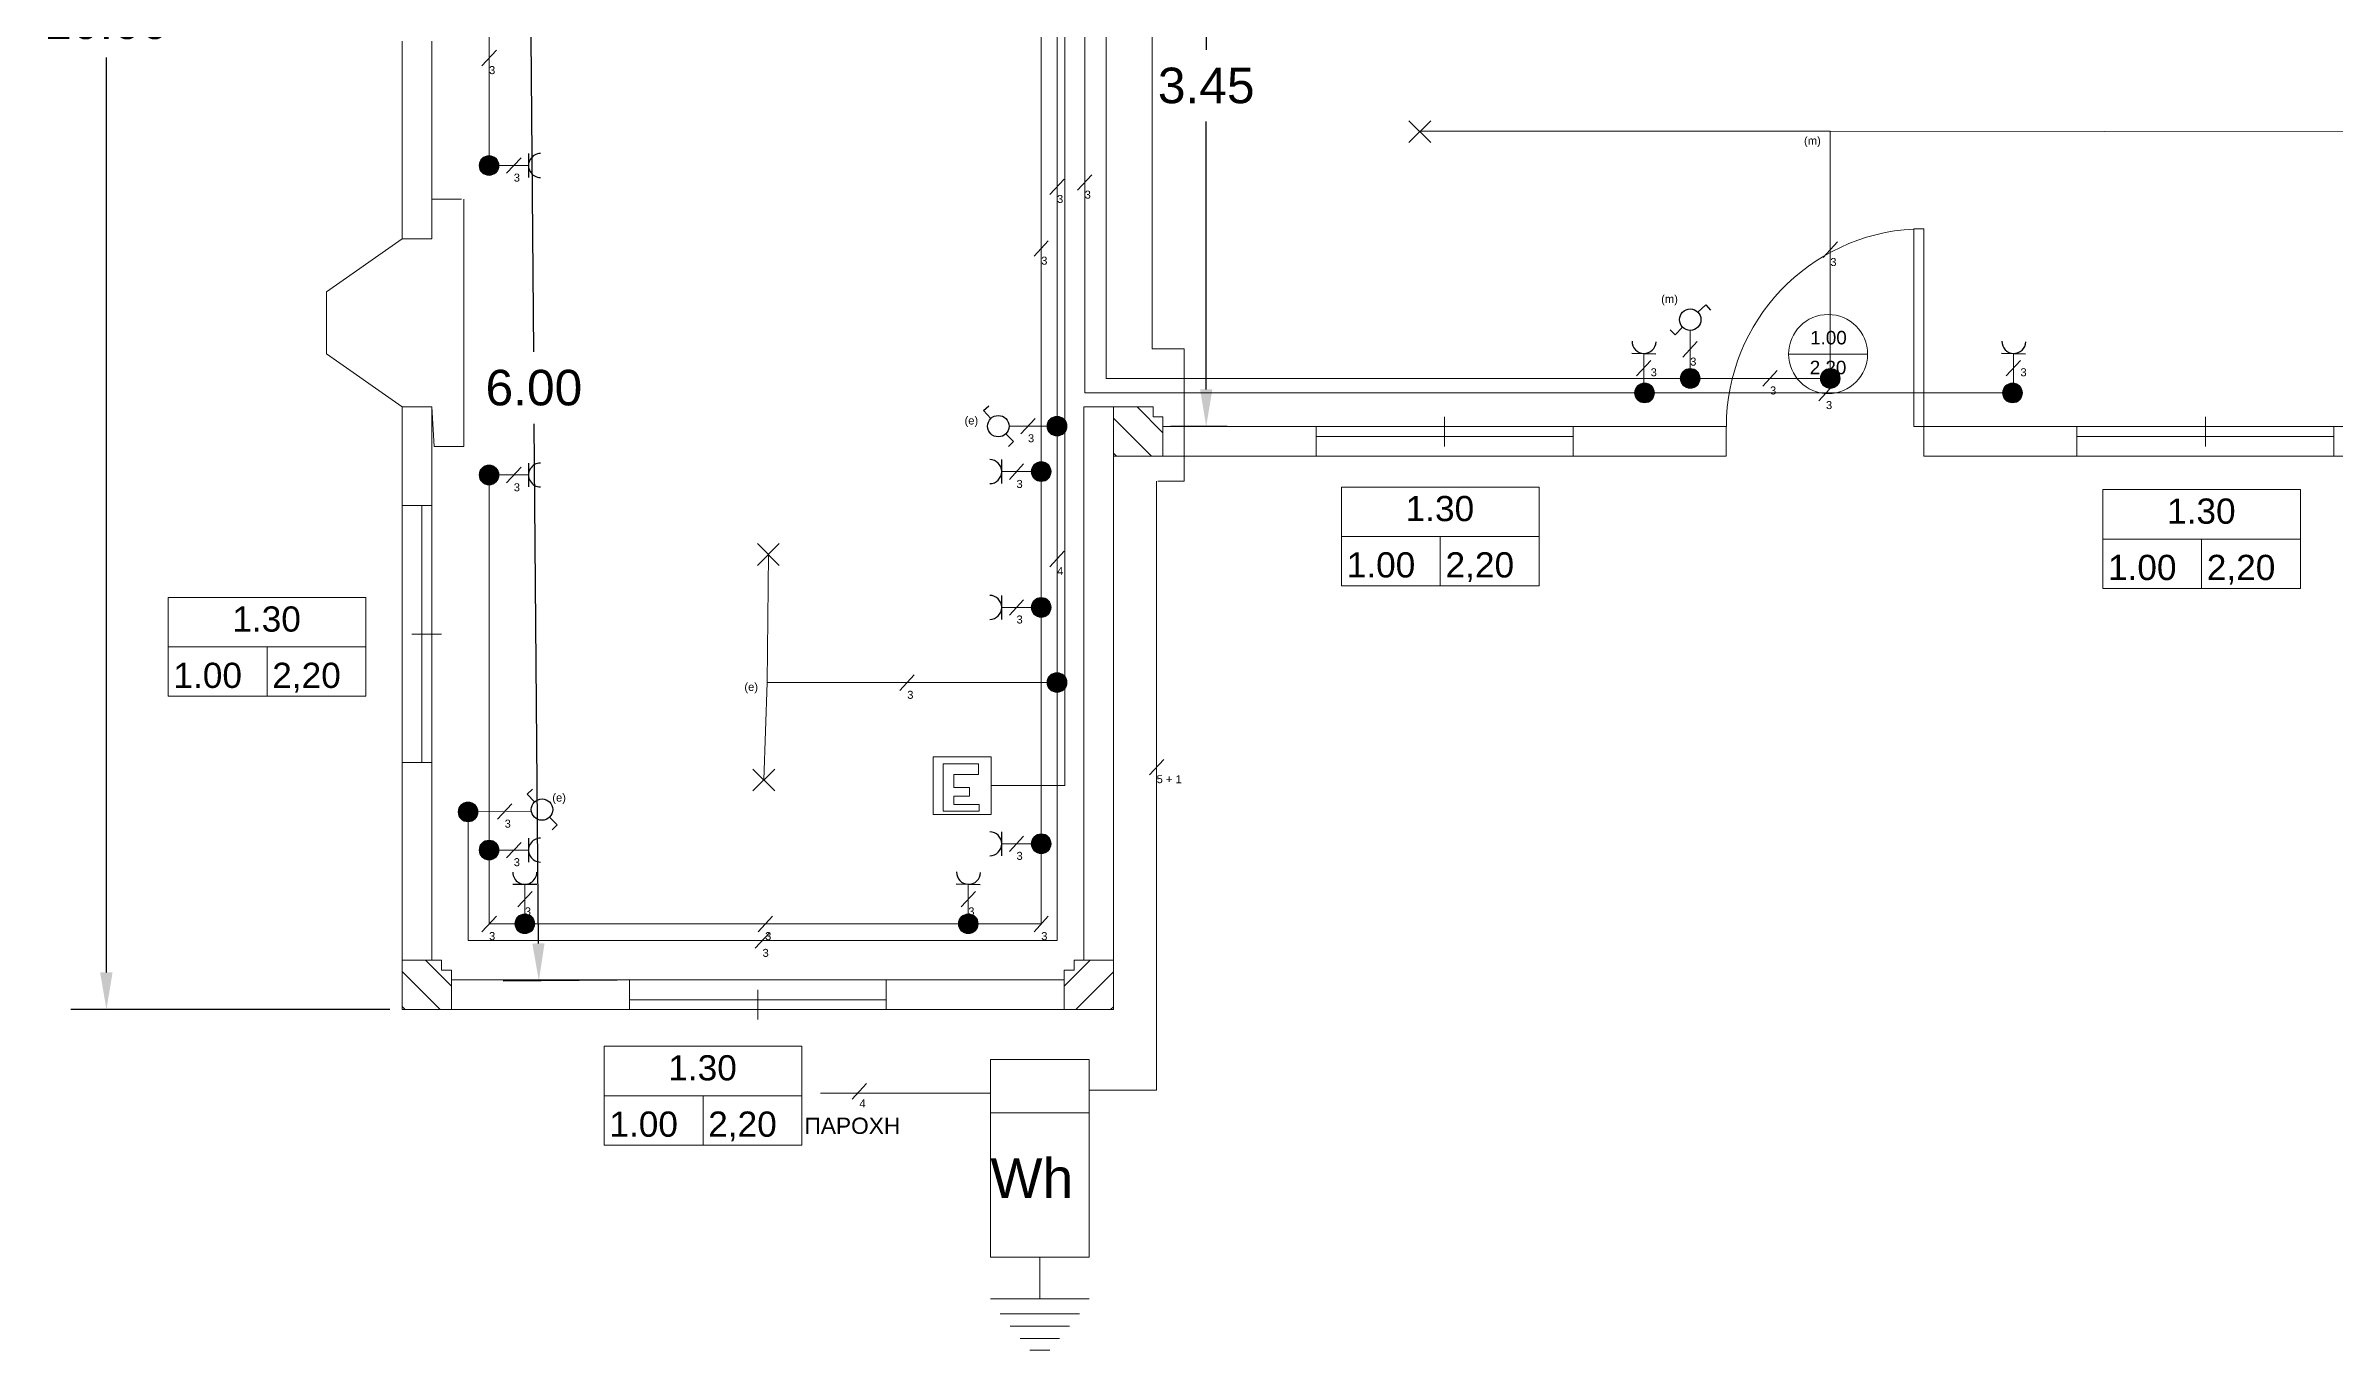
# Model space of a CAD drawing. Header units: metres. Extents: x 66.5 to 84, y 29.6 to 43.2.
# Drawn here: x 66.51 to 78.09, y 29.56 to 36.16 of the extents above; entities that cross this region are included whole.
import ezdxf

# ---------------------------------------------------------------- set-up
doc = ezdxf.new("R2010")
doc.units = ezdxf.units.M
doc.header["$MEASUREMENT"] = 0
for name, color, linetype in [('diastaseis apo para8ira mpalkonoportes', 7, 'Continuous'), ('diastaseis apo portes', 7, 'Continuous'), ('diastaseis toixown', 7, 'Continuous'), ('kolones', 1, 'Continuous'), ('monogrammiko', 7, 'Continuous')]:
    doc.layers.add(name, color=color, linetype=linetype)
for name, color, linetype, plot in [('roloi deh', 7, 'Continuous', False), ('saloni ka8imerino', 7, 'Continuous', False), ('xol', 7, 'Continuous', False), ('ypnodomatio', 7, 'Continuous', False)]:
    doc.layers.add(name, color=color, linetype=linetype, plot=plot)
doc.styles.get("Standard").update_dxf_attribs({"font": 'arial.ttf'})
doc.dimstyles.get("Standard").update_dxf_attribs({"dimtxt": 0.18, "dimasz": 0.1885, "dimexe": 0.18, "dimexo": 0.0625, "dimgap": 0.09, "dimtad": 1, "dimtih": 1, "dimtoh": 1, "dimzin": 0, "dimdsep": 46, "dimtxsty": 'Standard', "dimcen": 0.09, "dimadec": 0, "dimazin": 0, "dimtfac": 1, "dimtofl": 0, "dimtmove": 0, "dimatfit": 3, "dimfxl": 1, "dimtolj": 1, "dimtzin": 0, "dimarcsym": 0})

# ---------------------------------------------------------------- blocks, each defined once
blk = doc.blocks.new('*D10')
at = {"layer": 'Defpoints', "color": 0, "lineweight": 18, "transparency": 16777216}
for p in [(72.379, 37.679), (72.548, 37.679), (72.548, 34.229)]:
    blk.add_point(p, dxfattribs=at)
at = {"layer": 'diastaseis toixown', "color": 0, "lineweight": -2, "transparency": 16777216}
for p, q in [((72.485, 37.679), (72.199, 37.679)), ((72.379, 37.49), (72.379, 36.136)), ((72.379, 34.417), (72.379, 35.772)), ((72.485, 34.229), (72.199, 34.229))]:
    blk.add_line(p, q, dxfattribs=at)
at = {"layer": 'diastaseis toixown', "color": 0, "lineweight": 18, "transparency": 16777216}
for points in [[(72.348, 37.49), (72.41, 37.49), (72.379, 37.679)], [(72.348, 34.417), (72.41, 34.417), (72.379, 34.229)]]:
    blk.add_solid(points, dxfattribs=at)
at = {"layer": 'diastaseis toixown', "color": 0, "lineweight": 18, "transparency": 16777216, "insert": (72.379, 35.954), "char_height": 0.18, "attachment_point": 5}
blk.add_mtext('\\A1;3.45', dxfattribs=at)
blk = doc.blocks.new('*D11')
at = {"layer": 'Defpoints', "color": 0, "lineweight": 18, "transparency": 16777216}
for p in [(69.41, 37.429), (69.002, 31.425), (69.46, 31.429)]:
    blk.add_point(p, dxfattribs=at)
at = {"layer": 'diastaseis toixown', "color": 0, "lineweight": -2, "transparency": 16777216}
for p, q in [((69.348, 37.428), (68.772, 37.423)), ((68.953, 37.236), (68.975, 34.607)), ((69, 31.613), (68.978, 34.243)), ((69.398, 31.428), (68.822, 31.423))]:
    blk.add_line(p, q, dxfattribs=at)
at = {"layer": 'diastaseis toixown', "color": 0, "lineweight": 18, "transparency": 16777216}
for points in [[(68.985, 37.237), (68.922, 37.236), (68.952, 37.425)], [(69.031, 31.614), (68.969, 31.613), (69.002, 31.425)]]:
    blk.add_solid(points, dxfattribs=at)
at = {"layer": 'diastaseis toixown', "color": 0, "lineweight": 18, "transparency": 16777216, "insert": (68.977, 34.425), "char_height": 0.18, "attachment_point": 5}
blk.add_mtext('\\A1;6.00', dxfattribs=at)
blk = doc.blocks.new('*D19')
at = {"layer": 'Defpoints', "color": 0, "lineweight": 18, "transparency": 16777216}
for p in [(68.31, 41.279), (66.814, 31.279), (68.31, 31.279)]:
    blk.add_point(p, dxfattribs=at)
at = {"layer": 'diastaseis toixown', "color": 0, "lineweight": -2, "transparency": 16777216}
for p, q in [((68.248, 41.279), (66.634, 41.279)), ((66.814, 41.09), (66.814, 36.461)), ((66.814, 31.467), (66.814, 36.097)), ((68.248, 31.279), (66.634, 31.279))]:
    blk.add_line(p, q, dxfattribs=at)
at = {"layer": 'diastaseis toixown', "color": 0, "lineweight": 18, "transparency": 16777216}
for points in [[(66.782, 41.09), (66.845, 41.09), (66.814, 41.279)], [(66.782, 31.467), (66.845, 31.467), (66.814, 31.279)]]:
    blk.add_solid(points, dxfattribs=at)
at = {"layer": 'diastaseis toixown', "color": 0, "lineweight": 18, "transparency": 16777216, "insert": (66.814, 36.279), "char_height": 0.18, "attachment_point": 5}
blk.add_mtext('\\A1;10.00', dxfattribs=at)
blk = doc.blocks.new('diakoptis ale-retour monogrammiko')
at = {"layer": 'monogrammiko', "color": 7, "true_color": 0xffffff}
for p, q in [((2.12, 2.12), (4.36, 4.12)), ((4.36, 4.12), (5.69, 2.62)), ((-4.25, -4.24), (-5.66, -2.82)), ((-2.12, -2.12), (-4.25, -4.24))]:
    blk.add_line(p, q, dxfattribs=at)
blk.add_circle((0, 0), 3, dxfattribs=at)
blk = doc.blocks.new('fwta monogrammiko')
at = {"layer": 'monogrammiko', "color": 7, "true_color": 0xffffff}
for p, q in [((-1.43, 1.57), (1.57, -1.43)), ((1.57, 1.57), (-1.43, -1.43))]:
    blk.add_line(p, q, dxfattribs=at)
blk = doc.blocks.new('reumatodotis me shuko')
at = {"layer": 'monogrammiko', "color": 7, "true_color": 0xffffff}
blk.add_line((1.5, 0), (-1.5, 0), dxfattribs=at)
blk.add_arc((0, -1.5), 1.5, 360, 180, dxfattribs=at)
blk = doc.blocks.new('KLIMATISTIKO')
at = {"layer": 'Defpoints', "lineweight": 18}
for p, q in [((-2, 1), (0, 1)), ((-2, -1), (-2, 1)), ((0, 1), (0, -1)), ((-0.431, 0.76), (-1.66, 0.76)), ((-1.66, 0.76), (-1.66, -0.88)), ((-1.292, -0.066), (-1.292, 0.382)), ((-1.292, 0.382), (-0.431, 0.382)), ((-0.431, 0.382), (-0.431, 0.76)), ((-0.741, -0.066), (-1.292, -0.066)), ((-1.292, -0.651), (-1.292, -0.364)), ((-1.292, -0.364), (-0.741, -0.364)), ((-0.408, -0.651), (-1.292, -0.651)), ((-0.741, -0.364), (-0.741, -0.066)), ((-0.408, -0.88), (-0.408, -0.651)), ((0, -1), (-2, -1)), ((-1.66, -0.88), (-0.408, -0.88))]:
    blk.add_line(p, q, dxfattribs=at)

msp = doc.modelspace()

# ---------------------------------------------------------------- hatches: boundary and pattern name
at = {"layer": 'kolones', "lineweight": 18, "true_color": 0xffffff}
h = msp.add_hatch(dxfattribs=at)
h.set_pattern_fill('ANSI31', angle=90)
h.set_pattern_definition([(135, (113.18894, -34.23165), (-0.08838835, -0.08838835), [])])
h.paths.add_polyline_path([(71.91, 34.079), (72.16, 34.079), (72.16, 34.279), (72.11, 34.279), (72.11, 34.329), (71.91, 34.329)])
h = msp.add_hatch(dxfattribs=at)
h.set_pattern_fill('ANSI31', angle=90)
h.set_pattern_definition([(135, (109.58894, -37.03165), (-0.08838835, -0.08838835), [])])
h.paths.add_polyline_path([(68.31, 31.279), (68.56, 31.279), (68.56, 31.479), (68.51, 31.479), (68.51, 31.529), (68.31, 31.529)])
h = msp.add_hatch(dxfattribs=at)
h.set_pattern_fill('ANSI31', angle=180)
h.set_pattern_definition([(225, (140.22059, 72.55729), (0.08838835, -0.08838835), [])])
h.paths.add_polyline_path([(71.91, 31.279), (71.91, 31.529), (71.71, 31.529), (71.71, 31.479), (71.66, 31.479), (71.66, 31.279)])
at = {"layer": 'saloni ka8imerino', "lineweight": 18, "true_color": 0xffffff}
h = msp.add_hatch(color=7, dxfattribs=at)
h.dxf.hatch_style = 1
h.paths.add_polyline_path([(68.7, 35.55, 1), (68.8, 35.55, 1)])
h = msp.add_hatch(color=7, dxfattribs=at)
h.dxf.hatch_style = 1
h.paths.add_polyline_path([(68.7, 35.55, 1), (68.8, 35.55, 1)])
h = msp.add_hatch(color=7, dxfattribs=at)
h.dxf.hatch_style = 1
h.paths.add_polyline_path([(71.574, 34.231, 1), (71.674, 34.231, 1)])
h = msp.add_hatch(color=7, dxfattribs=at)
h.dxf.hatch_style = 1
h.paths.add_polyline_path([(71.494, 34.001, 1), (71.594, 34.001, 1)])
h = msp.add_hatch(color=7, dxfattribs=at)
h.dxf.hatch_style = 1
h.paths.add_polyline_path([(68.7, 33.984, 1), (68.8, 33.984, 1)])
h = msp.add_hatch(color=7, dxfattribs=at)
h.dxf.hatch_style = 1
h.paths.add_polyline_path([(68.7, 33.984, 1), (68.8, 33.984, 1)])
h = msp.add_hatch(color=7, dxfattribs=at)
h.dxf.hatch_style = 1
h.paths.add_polyline_path([(68.7, 33.984, 1), (68.8, 33.984, 1)])
h = msp.add_hatch(color=7, dxfattribs=at)
h.dxf.hatch_style = 1
h.paths.add_polyline_path([(71.494, 33.314, 1), (71.594, 33.314, 1)])
h = msp.add_hatch(color=7, dxfattribs=at)
h.dxf.hatch_style = 1
h.paths.add_polyline_path([(71.574, 32.934, 1), (71.674, 32.934, 1)])
h = msp.add_hatch(color=7, dxfattribs=at)
h.dxf.hatch_style = 1
h.paths.add_polyline_path([(68.594, 32.279, 1), (68.694, 32.279, 1)])
h = msp.add_hatch(color=7, dxfattribs=at)
h.dxf.hatch_style = 1
h.paths.add_polyline_path([(68.7, 32.086, 1), (68.8, 32.086, 1)])
h = msp.add_hatch(color=7, dxfattribs=at)
h.dxf.hatch_style = 1
h.paths.add_polyline_path([(71.494, 32.118, 1), (71.594, 32.118, 1)])
h = msp.add_hatch(color=7, dxfattribs=at)
h.dxf.hatch_style = 1
h.paths.add_polyline_path([(68.881, 31.713, 1), (68.981, 31.713, 1)])
h = msp.add_hatch(color=7, dxfattribs=at)
h.dxf.hatch_style = 1
h.paths.add_polyline_path([(68.881, 31.713, 1), (68.981, 31.713, 1)])
h = msp.add_hatch(color=7, dxfattribs=at)
h.dxf.hatch_style = 1
h.paths.add_polyline_path([(71.125, 31.713, 1), (71.225, 31.713, 1)])
at = {"layer": 'xol', "lineweight": 18, "true_color": 0xffffff}
h = msp.add_hatch(color=7, dxfattribs=at)
h.dxf.hatch_style = 1
h.paths.add_polyline_path([(74.778, 34.473, 1), (74.878, 34.473, 1)])
h = msp.add_hatch(color=7, dxfattribs=at)
h.dxf.hatch_style = 1
h.paths.add_polyline_path([(75.487, 34.473, 1), (75.587, 34.473, 1)])
h = msp.add_hatch(color=7, dxfattribs=at)
h.dxf.hatch_style = 1
h.paths.add_polyline_path([(74.547, 34.399, 1), (74.647, 34.399, 1)])
h = msp.add_hatch(color=7, dxfattribs=at)
h.dxf.hatch_style = 1
h.paths.add_polyline_path([(76.409, 34.399, 1), (76.509, 34.399, 1)])

# ---------------------------------------------------------------- linework, layer by layer
at = {"lineweight": 18}
for p, q in [((68.31, 36.179), (68.31, 35.179)), ((68.46, 35.179), (68.46, 36.179)), ((68.46, 35.379), (68.61, 35.379)), ((68.622, 34.129), (68.622, 35.379)), ((75.96, 34.229), (75.96, 35.229)), ((75.96, 35.229), (76.01, 35.229)), ((76.01, 34.229), (76.01, 35.229)), ((68.31, 35.179), (67.928, 34.911)), ((68.31, 35.179), (68.46, 35.179)), ((67.928, 34.911), (67.928, 34.597)), ((68.31, 34.329), (67.928, 34.597)), ((68.31, 33.829), (68.31, 34.329)), ((68.31, 34.329), (68.46, 34.329)), ((68.46, 34.329), (68.46, 33.829)), ((68.46, 34.329), (68.472, 34.129)), ((71.91, 34.329), (71.76, 34.329)), ((71.76, 34.329), (71.76, 31.529)), ((73.585, 34.279), (73.585, 34.129)), ((77.435, 34.279), (77.435, 34.129)), ((72.935, 34.229), (72.16, 34.229)), ((72.935, 34.079), (72.935, 34.229)), ((74.235, 34.229), (72.935, 34.229)), ((74.235, 34.179), (72.935, 34.179)), ((74.235, 34.079), (74.235, 34.229)), ((74.235, 34.229), (75.01, 34.229)), ((75.01, 34.079), (75.01, 34.229)), ((76.01, 34.229), (75.96, 34.229)), ((76.01, 34.079), (76.01, 34.229)), ((76.01, 34.229), (76.785, 34.229)), ((76.785, 34.079), (76.785, 34.229)), ((78.085, 34.229), (76.785, 34.229)), ((78.085, 34.179), (76.785, 34.179)), ((78.085, 34.079), (78.085, 34.229)), ((78.085, 34.229), (78.86, 34.229)), ((68.472, 34.129), (68.622, 34.129)), ((71.91, 34.079), (71.91, 31.529)), ((72.16, 34.079), (72.935, 34.079)), ((72.935, 34.079), (74.235, 34.079)), ((74.235, 34.079), (75.01, 34.079)), ((76.01, 34.079), (76.785, 34.079)), ((76.785, 34.079), (78.085, 34.079)), ((78.085, 34.079), (78.86, 34.079)), ((68.46, 33.829), (68.31, 33.829)), ((68.31, 33.829), (68.31, 32.529)), ((68.46, 33.829), (68.41, 33.829)), ((68.41, 33.829), (68.41, 32.529)), ((68.46, 32.529), (68.46, 33.829)), ((68.51, 33.179), (68.36, 33.179)), ((68.31, 31.529), (68.31, 32.529)), ((68.31, 32.529), (68.46, 32.529)), ((68.46, 32.529), (68.46, 31.529)), ((68.31, 31.529), (68.46, 31.529)), ((69.46, 31.429), (68.56, 31.429)), ((69.46, 31.279), (69.46, 31.429)), ((69.46, 31.429), (70.76, 31.429)), ((70.76, 31.429), (70.76, 31.279)), ((70.76, 31.429), (71.66, 31.429)), ((71.66, 31.429), (71.66, 31.279)), ((68.56, 31.279), (69.46, 31.279)), ((70.76, 31.329), (69.46, 31.329)), ((70.76, 31.279), (69.46, 31.279)), ((70.11, 31.229), (70.11, 31.379)), ((71.66, 31.279), (70.76, 31.279))]:
    msp.add_line(p, q, dxfattribs=at)
msp.add_arc((76.012, 34.229), 1.001, 92.9376, 180, dxfattribs=at)
at = {"layer": 'Defpoints', "lineweight": 18}
for p, q in [((68.714, 36.055), (68.787, 36.133)), ((68.839, 35.511), (68.912, 35.589)), ((71.587, 35.403), (71.66, 35.481)), ((71.728, 35.425), (71.8, 35.503)), ((71.508, 35.091), (71.58, 35.169)), ((75.501, 35.085), (75.574, 35.163)), ((74.791, 34.58), (74.864, 34.659)), ((74.557, 34.485), (74.629, 34.563)), ((75.195, 34.434), (75.268, 34.512)), ((76.427, 34.485), (76.5, 34.563)), ((75.479, 34.36), (75.552, 34.438)), ((71.441, 34.192), (71.514, 34.27)), ((68.839, 33.944), (68.912, 34.023)), ((71.383, 33.962), (71.455, 34.04)), ((71.587, 33.52), (71.66, 33.599)), ((71.383, 33.275), (71.455, 33.353)), ((70.829, 32.894), (70.902, 32.973)), ((72.092, 32.467), (72.164, 32.545)), ((68.793, 32.242), (68.865, 32.32)), ((68.839, 32.047), (68.912, 32.125)), ((71.383, 32.079), (71.455, 32.157)), ((68.895, 31.798), (68.968, 31.877)), ((71.139, 31.798), (71.212, 31.877)), ((68.714, 31.673), (68.787, 31.752)), ((70.111, 31.673), (70.184, 31.752)), ((71.508, 31.673), (71.58, 31.752)), ((70.097, 31.589), (70.17, 31.667)), ((70.588, 30.826), (70.66, 30.904))]:
    msp.add_line(p, q, dxfattribs=at)
at = {"layer": 'diastaseis apo para8ira mpalkonoportes', "lineweight": 18}
for p, q in [((73.063, 33.923), (74.063, 33.923)), ((73.063, 33.423), (73.063, 33.923)), ((74.063, 33.923), (74.063, 33.423)), ((76.916, 33.91), (77.916, 33.91)), ((76.916, 33.41), (76.916, 33.91)), ((77.916, 33.91), (77.916, 33.41)), ((73.063, 33.673), (74.063, 33.673)), ((73.563, 33.673), (73.563, 33.423)), ((76.916, 33.66), (77.916, 33.66)), ((77.416, 33.66), (77.416, 33.41)), ((67.127, 33.364), (68.127, 33.364)), ((67.127, 32.864), (67.127, 33.364)), ((68.127, 33.364), (68.127, 32.864)), ((74.063, 33.423), (73.063, 33.423)), ((77.916, 33.41), (76.916, 33.41)), ((67.127, 33.114), (68.127, 33.114)), ((67.627, 33.114), (67.627, 32.864)), ((68.127, 32.864), (67.127, 32.864)), ((69.333, 31.093), (70.333, 31.093)), ((69.333, 30.593), (69.333, 31.093)), ((70.333, 31.093), (70.333, 30.593)), ((69.333, 30.843), (70.333, 30.843)), ((69.833, 30.843), (69.833, 30.593)), ((70.333, 30.593), (69.333, 30.593))]:
    msp.add_line(p, q, dxfattribs=at)
at = {"layer": 'diastaseis apo portes', "lineweight": 18}
msp.add_line((75.326, 34.596), (75.726, 34.596), dxfattribs=at)
msp.add_circle((75.526, 34.596), 0.2, dxfattribs=at)
at = {"layer": 'kolones', "lineweight": 18}
for p, q in [((71.91, 34.079), (71.91, 34.329)), ((71.91, 34.329), (72.11, 34.329)), ((72.11, 34.329), (72.11, 34.279)), ((72.11, 34.279), (72.16, 34.279)), ((72.16, 34.279), (72.16, 34.079)), ((72.16, 34.079), (71.91, 34.079)), ((68.31, 31.279), (68.31, 31.529)), ((68.31, 31.529), (68.51, 31.529)), ((68.51, 31.529), (68.51, 31.479)), ((71.71, 31.479), (71.71, 31.529)), ((71.71, 31.529), (71.91, 31.529)), ((71.91, 31.529), (71.91, 31.279)), ((68.51, 31.479), (68.56, 31.479)), ((68.56, 31.479), (68.56, 31.279)), ((71.66, 31.279), (71.66, 31.479)), ((71.66, 31.479), (71.71, 31.479)), ((68.56, 31.279), (68.31, 31.279)), ((71.91, 31.279), (71.66, 31.279))]:
    msp.add_line(p, q, dxfattribs=at)
at = {"layer": 'roloi deh', "lineweight": 18}
for p, q in [((72.106, 34.623), (72.106, 37.326)), ((72.268, 34.623), (72.106, 34.623)), ((72.268, 33.952), (72.268, 34.623)), ((72.128, 30.871), (72.128, 33.952)), ((72.134, 33.952), (72.268, 33.952)), ((71.287, 31.026), (71.787, 31.026)), ((71.287, 30.026), (71.287, 31.026)), ((71.787, 31.026), (71.787, 30.026)), ((71.787, 31.026), (71.787, 30.871)), ((71.287, 30.856), (70.428, 30.856)), ((71.787, 30.871), (72.128, 30.871)), ((71.287, 30.526), (71.287, 30.756)), ((71.287, 30.756), (71.787, 30.756)), ((71.287, 30.026), (71.287, 30.156)), ((71.787, 30.026), (71.287, 30.026)), ((71.537, 30.026), (71.537, 29.815)), ((71.537, 29.815), (71.287, 29.815)), ((71.537, 29.815), (71.787, 29.815)), ((71.537, 29.74), (71.337, 29.74)), ((71.537, 29.677), (71.387, 29.677)), ((71.537, 29.74), (71.737, 29.74)), ((71.537, 29.677), (71.687, 29.677)), ((71.537, 29.614), (71.437, 29.614)), ((71.537, 29.555), (71.487, 29.555)), ((71.537, 29.614), (71.637, 29.614)), ((71.537, 29.555), (71.587, 29.555))]:
    msp.add_line(p, q, dxfattribs=at)
at = {"layer": 'saloni ka8imerino', "lineweight": 18}
for p, q in [((68.75, 35.6), (68.75, 37.244)), ((71.624, 36.835), (71.624, 31.628)), ((71.544, 36.703), (71.544, 31.713)), ((71.664, 36.586), (71.664, 32.412)), ((68.8, 35.55), (68.95, 35.55)), ((74.828, 34.523), (74.828, 34.716)), ((71.574, 34.231), (71.381, 34.231)), ((68.75, 31.713), (68.75, 33.984)), ((68.8, 33.984), (68.95, 33.984)), ((71.494, 34.001), (71.344, 34.001)), ((70.158, 32.934), (70.164, 33.581)), ((71.494, 33.314), (71.344, 33.314)), ((70.158, 32.934), (70.141, 32.441)), ((71.574, 32.934), (70.158, 32.934)), ((71.664, 32.412), (71.29, 32.412)), ((68.644, 31.628), (68.644, 32.279)), ((68.694, 32.279), (68.965, 32.283)), ((68.8, 32.086), (68.95, 32.086)), ((71.494, 32.118), (71.344, 32.118)), ((68.931, 31.763), (68.931, 31.913)), ((71.175, 31.763), (71.175, 31.913)), ((71.624, 31.628), (68.644, 31.628)), ((71.544, 31.713), (68.75, 31.713))]:
    msp.add_line(p, q, dxfattribs=at)
for centre in [(68.75, 35.55), (68.75, 35.55), (71.624, 34.231), (71.544, 34.001), (68.75, 33.984), (68.75, 33.984), (68.75, 33.984), (71.544, 33.314), (71.624, 32.934), (68.644, 32.279), (68.75, 32.086), (71.544, 32.118), (68.931, 31.713), (68.931, 31.713), (71.175, 31.713)]:
    msp.add_circle(centre, 0.05, dxfattribs=at)
at = {"layer": 'xol', "lineweight": 18}
for p, q in [((71.764, 36.529), (71.764, 34.399)), ((71.873, 36.429), (71.873, 34.473)), ((71.764, 34.399), (76.459, 34.399)), ((71.873, 34.473), (75.537, 34.473))]:
    msp.add_line(p, q, dxfattribs=at)
for centre in [(74.828, 34.473), (75.537, 34.473), (74.597, 34.399), (76.459, 34.399)]:
    msp.add_circle(centre, 0.05, dxfattribs=at)
at = {"layer": 'ypnodomatio', "lineweight": 18}
for p, q in [((75.537, 35.724), (73.457, 35.724)), ((75.537, 34.523), (75.537, 35.724)), ((75.537, 35.724), (78.309, 35.721)), ((74.593, 34.449), (74.593, 34.599)), ((76.464, 34.449), (76.464, 34.599))]:
    msp.add_line(p, q, dxfattribs=at)

# ---------------------------------------------------------------- block references
at = {"layer": 'Defpoints', "lineweight": 18, "xscale": 0.1461505308811724, "yscale": 0.1461505308811724, "zscale": 0.1461505308811724}
msp.add_blockref('KLIMATISTIKO', (71.29, 32.412), dxfattribs=at)
at = {"layer": 'monogrammiko'}
for name, p, xscale, yscale, zscale, rotation in [('fwta monogrammiko', (73.457, 35.724), 0.03684254685733279, 0.03684254685733279, 0.03684254685733279, 270), ('reumatodotis me shuko', (68.95, 35.55), 0.04043441952029312, 0.04043441952029312, 0.04043441952029312, 89.99999999999999), ('reumatodotis me shuko', (74.593, 34.599), 0.04043441952029312, 0.04043441952029312, 0.04043441952029312, 178.4528364284589), ('reumatodotis me shuko', (76.464, 34.599), 0.04043441952029312, 0.04043441952029312, 0.04043441952029312, 178.4528364284589), ('diakoptis ale-retour monogrammiko', (71.327, 34.231), 0.01805334813189698, 0.01805334813189698, 0.01805334813189698, 90), ('reumatodotis me shuko', (71.344, 34.001), 0.04043441952029312, 0.04043441952029312, 0.04043441952029312, 270), ('reumatodotis me shuko', (68.95, 33.984), 0.04043441952029312, 0.04043441952029312, 0.04043441952029312, 89.99999999999999), ('reumatodotis me shuko', (71.344, 33.314), 0.04043441952029312, 0.04043441952029312, 0.04043441952029312, 270), ('diakoptis ale-retour monogrammiko', (69.018, 32.291), 0.01805334813189698, 0.01805334813189698, 0.01805334813189698, 90), ('reumatodotis me shuko', (68.95, 32.086), 0.04043441952029312, 0.04043441952029312, 0.04043441952029312, 89.99999999999999), ('reumatodotis me shuko', (71.344, 32.118), 0.04043441952029312, 0.04043441952029312, 0.04043441952029312, 270), ('reumatodotis me shuko', (68.931, 31.913), 0.04043441952029312, 0.04043441952029312, 0.04043441952029312, 180), ('reumatodotis me shuko', (71.175, 31.913), 0.04043441952029312, 0.04043441952029312, 0.04043441952029312, 178.4528364284589)]:
    msp.add_blockref(name, p, dxfattribs=dict(at, xscale=xscale, yscale=yscale, zscale=zscale, rotation=rotation))
for name, p, xscale, yscale, zscale in [('diakoptis ale-retour monogrammiko', (74.828, 34.77), 0.01805334813189698, 0.01805334813189698, 0.01805334813189698), ('fwta monogrammiko', (70.161, 33.579), 0.03684254685733279, 0.03684254685733279, 0.03684254685733279), ('fwta monogrammiko', (70.138, 32.438), 0.03684254685733279, 0.03684254685733279, 0.03684254685733279)]:
    msp.add_blockref(name, p, dxfattribs=dict(at, xscale=xscale, yscale=yscale, zscale=zscale))

# ---------------------------------------------------------------- texts
at = {"layer": 'Defpoints', "lineweight": 18, "char_height": 0.0405, "attachment_point": 1}
for s, width, heights, insert in [('3', 0.08722, [0], (68.75, 36.053)), ('(m)', 0.08722, [0.0531], (75.404, 35.696)), ('3', 0.08722, [0], (68.875, 35.509)), ('3', 0.08722, [0], (71.624, 35.401)), ('3', 0.08722, [0], (71.764, 35.423)), ('3', 0.08722, [0], (71.544, 35.089)), ('3', 0.08722, [0], (75.537, 35.082)), ('(m)', 0.08722, [0.0531], (74.681, 34.895)), ('3', 0.08722, [0], (74.628, 34.524)), ('3', 0.08722, [0], (74.828, 34.578)), ('3', 0.08722, [0], (76.499, 34.524)), ('3', 0.08722, [0], (75.232, 34.432)), ('(e)', 0.08722, [0.0531], (71.156, 34.28)), ('3', 0.08722, [0], (75.515, 34.358)), ('3', 0.08722, [0], (71.477, 34.19)), ('3', 0.08722, [0], (68.875, 33.942)), ('3', 0.08722, [0], (71.419, 33.959)), ('4', 0.08722, [0], (71.624, 33.518)), ('3', 0.08722, [0], (71.419, 33.273)), ('(e)', 0.08722, [0.0531], (70.042, 32.932)), ('3', 0.08722, [0], (70.866, 32.892)), ('5 + 1', 0.21609, [0], (72.128, 32.465)), ('(e)', 0.08722, [0.0531], (69.07, 32.372)), ('3', 0.08722, [0], (68.829, 32.24)), ('3', 0.08722, [0], (71.419, 32.077)), ('3', 0.08722, [0], (68.875, 32.045)), ('3', 0.08722, [0], (68.931, 31.796)), ('3', 0.08722, [0], (71.175, 31.796)), ('3', 0.08722, [0], (68.75, 31.671)), ('3', 0.08722, [0], (70.147, 31.671)), ('3', 0.08722, [0], (71.544, 31.671)), ('3', 0.08722, [0], (70.134, 31.586)), ('4', 0.08722, [0], (70.624, 30.824))]:
    msp.add_mtext_dynamic_manual_height_columns(s, width=width, gutter_width=1, heights=heights, dxfattribs=dict(at, insert=insert))
at = {"layer": 'diastaseis apo para8ira mpalkonoportes', "lineweight": 18, "char_height": 0.1276, "attachment_point": 1}
for s, insert in [('1.30', (73.388, 33.878)), ('1.30', (77.241, 33.865)), ('1.00', (73.09, 33.593)), ('2,20', (73.59, 33.593)), ('1.00', (76.942, 33.58)), ('2,20', (77.442, 33.58)), ('1.30', (67.451, 33.319)), ('1.00', (67.153, 33.034)), ('2,20', (67.653, 33.034)), ('1.30', (69.657, 31.048)), ('1.00', (69.359, 30.763)), ('2,20', (69.859, 30.763))]:
    msp.add_mtext_dynamic_manual_height_columns(s, width=0.5, gutter_width=1, heights=[0], dxfattribs=dict(at, insert=insert))
at = {"layer": 'diastaseis apo portes', "lineweight": 18, "char_height": 0.0681, "attachment_point": 1}
for s, insert in [('1.00', (75.435, 34.713)), ('2.20', (75.433, 34.562))]:
    msp.add_mtext_dynamic_manual_height_columns(s, width=0.19021, gutter_width=1, heights=[0], dxfattribs=dict(at, insert=insert))
at = {"layer": 'roloi deh', "lineweight": 18, "attachment_point": 1}
for s, insert, char_height in [('ΠΑΡΟΧΗ', (70.346, 30.732), 0.0822), ('Wh', (71.287, 30.526), 0.2)]:
    msp.add_mtext_dynamic_manual_height_columns(s, width=0.5, gutter_width=1, heights=[0], dxfattribs=dict(at, insert=insert, char_height=char_height))

# ---------------------------------------------------------------- dimensions: what is measured, and where the dimension line sits
at = {"layer": 'diastaseis toixown', "lineweight": 18}
for base, p1, p2, picture, middle in [((66.814, 31.279), (68.31, 41.279), (68.31, 31.279), '*D19', (66.814, 36.279)), ((72.379, 37.679), (72.548, 34.229), (72.548, 37.679), '*D10', (72.379, 35.954))]:
    dim = msp.add_linear_dim(base=base, p1=p1, p2=p2, angle=90, dimstyle='Standard', dxfattribs=at)
    dim.commit()
    dim.dimension.update_dxf_attribs({"geometry": picture, "text_midpoint": middle})
dim = msp.add_aligned_dim(p1=(69.41, 37.429), p2=(69.46, 31.429), distance=-0.459, dimstyle='Standard', dxfattribs=at)
dim.commit()
dim.dimension.update_dxf_attribs({"geometry": '*D11', "text_midpoint": (68.977, 34.425)})

doc.saveas('drawing.dxf')
